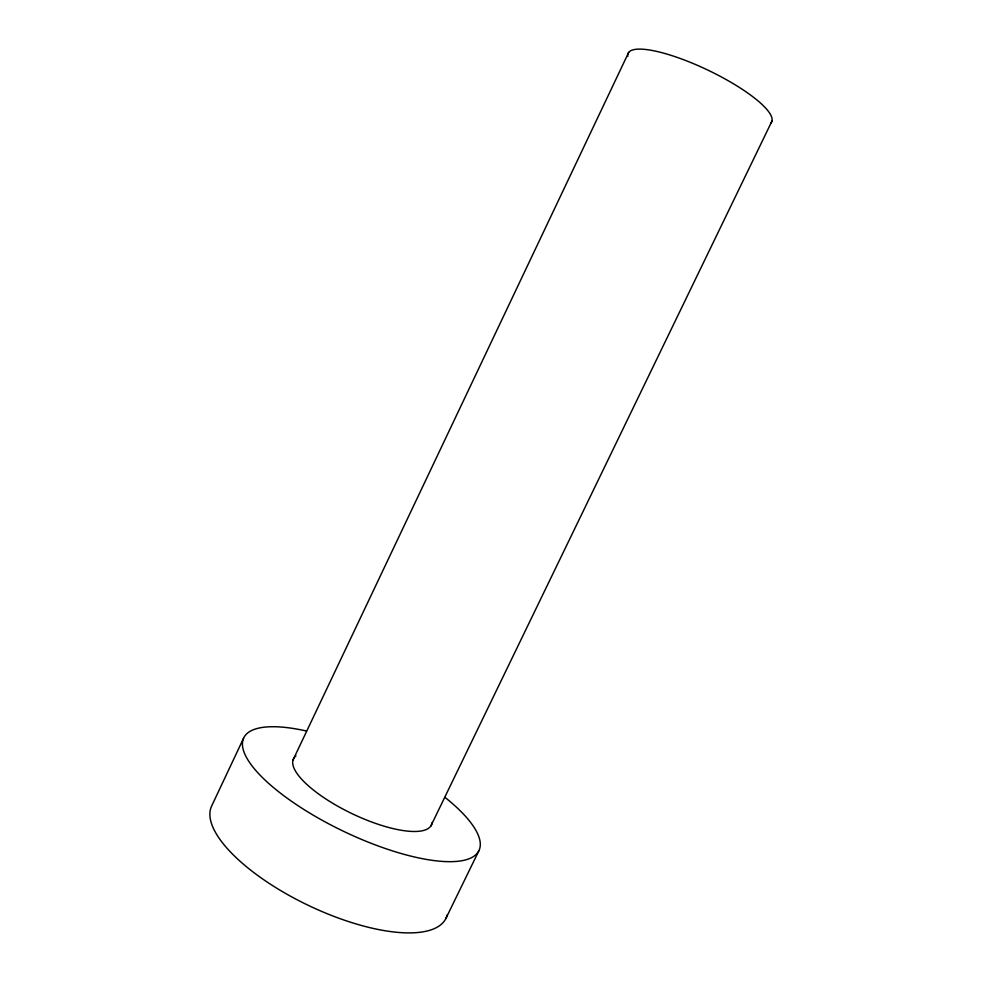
<?xml version="1.0" encoding="UTF-8"?>
<svg xmlns="http://www.w3.org/2000/svg" width="982" height="982" viewBox="0 0 982 982"><rect width="100%" height="100%" fill="white"/><g stroke="black" fill="none" stroke-linecap="round" stroke-linejoin="round"><path stroke-width="1.47" d="M243.548 738.292L211.449 806.443A129.919 47.946 25.6 0 0 313.43 907.761A129.919 47.946 25.6 0 0 447.289 914.659M293.017 760.019L628.676 52.414M430.828 826.046L771.975 121.081M445.767 918.71L478.762 851.001M445.128 797.482A130.422 41.17 25.6 0 1 436.794 860.907A130.422 41.17 25.6 0 1 262.12 777.228A130.422 41.17 25.6 0 1 306.323 730.976M432.154 822.499A76.498 24.084 25.6 0 1 350.255 812.789A76.498 24.084 25.6 0 1 295.963 755.87M627.793 56.428A79.542 19.198 25.6 0 1 705.727 69.096A79.542 19.198 25.6 0 1 770.6 123.388"/></g></svg>
